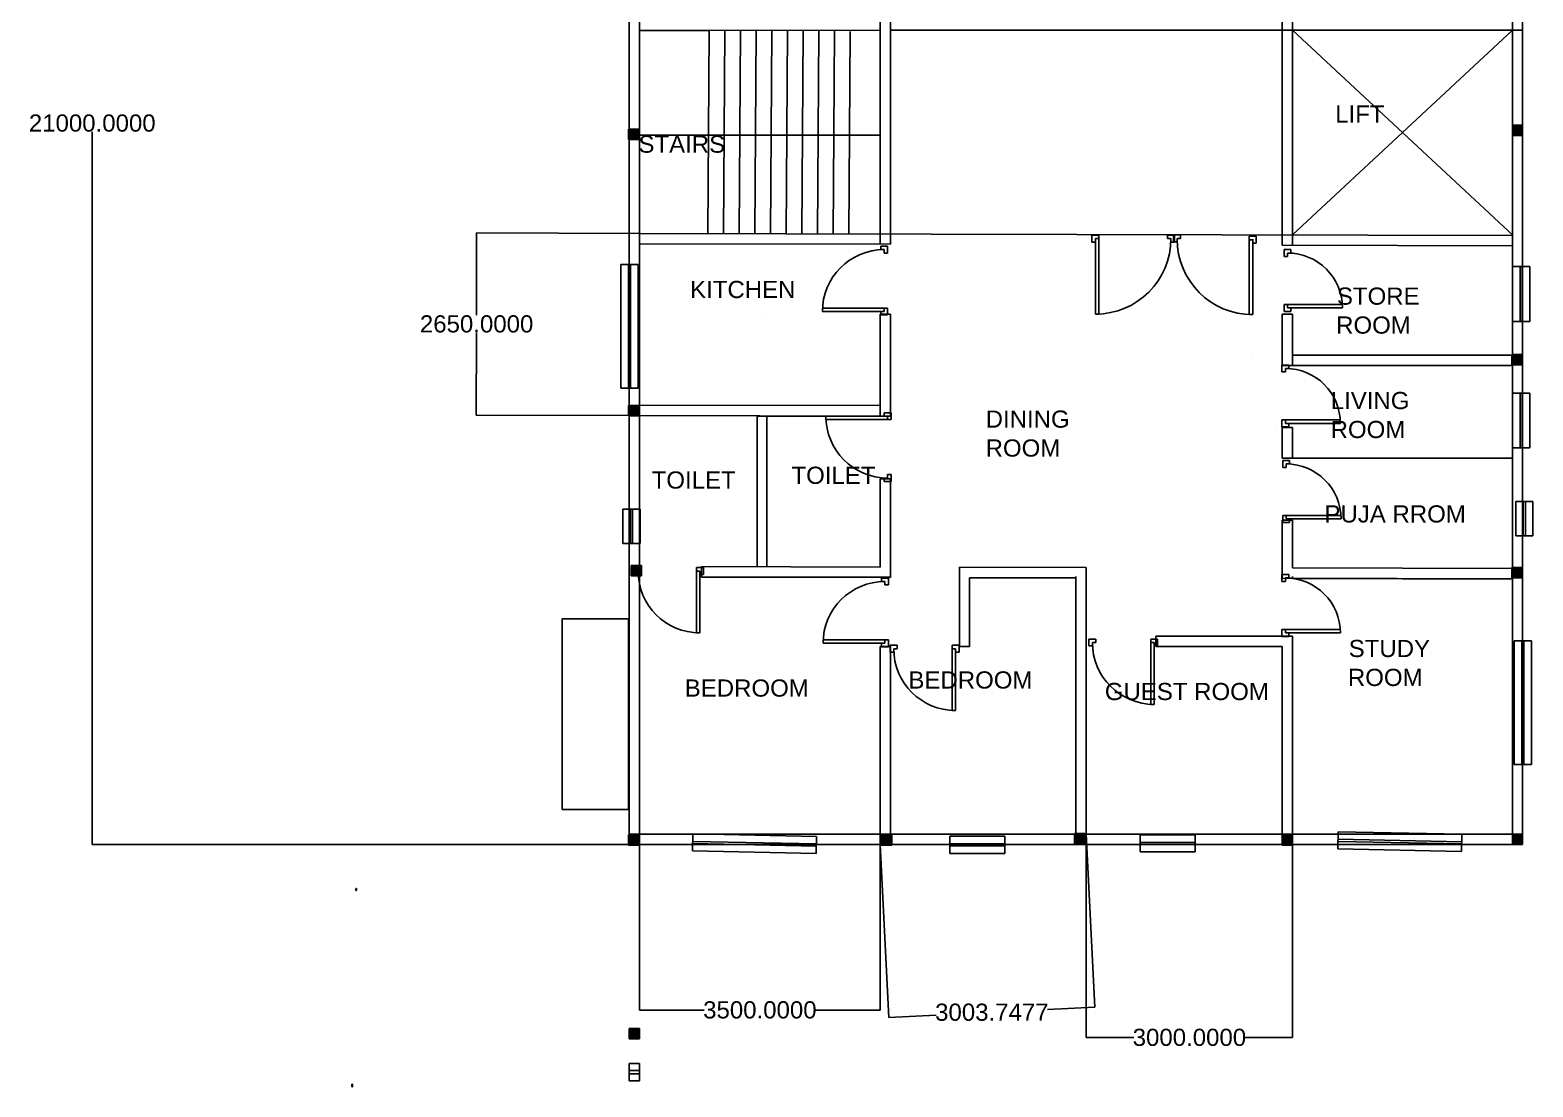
# Model space of a CAD drawing. Header units: millimetres. Extents: x 19768 to 100642, y -9270 to 68190.
# Drawn here: x 19768 to 41636, y 25090 to 40473 of the extents above; entities that cross this region are included whole.
import ezdxf

# ---------------------------------------------------------------- set-up
doc = ezdxf.new("R2010")
doc.units = ezdxf.units.MM
for name, color, linetype in [('chajha', 50, 'Continuous'), ('dimension', 80, 'Continuous'), ('doors', 200, 'Continuous'), ('projection', 255, 'Continuous'), ('text', 240, 'Continuous'), ('wall', 30, 'Continuous'), ('windows', 140, 'Continuous')]:
    doc.layers.add(name, color=color, linetype=linetype)
doc.styles.get("Standard").update_dxf_attribs({"font": 'arial.ttf', "height": 500})

msp = doc.modelspace()

# ---------------------------------------------------------------- hatches: boundary and pattern name
at = {"layer": 'projection', "true_color": 0x9898cc}
h = msp.add_hatch(color=253, dxfattribs=at)
h.dxf.hatch_style = 1
h.paths.add_polyline_path([(28476.76462085627, 38880), (28626.76462085627, 38880), (28626.76462085627, 39030), (28476.76462085627, 39030)])
at = {"layer": 'projection', "true_color": 0xf26722}
h = msp.add_hatch(color=30, dxfattribs=at)
h.dxf.hatch_style = 1
h.paths.add_polyline_path([(28476.76462085627, 38880), (28626.76462085627, 38880), (28626.76462085627, 39030), (28476.76462085627, 39030)])
at = {"layer": 'projection', "true_color": 0x9898cc}
h = msp.add_hatch(color=253, dxfattribs=at)
h.dxf.hatch_style = 1
h.paths.add_polyline_path([(41336.76462085627, 38940), (41486.76462085627, 38940), (41486.76462085627, 39090), (41336.76462085627, 39090)])
at = {"layer": 'projection', "true_color": 0xf26722}
h = msp.add_hatch(color=30, dxfattribs=at)
h.dxf.hatch_style = 1
h.paths.add_polyline_path([(41336.76462085627, 38940), (41486.76462085627, 38940), (41486.76462085627, 39090), (41336.76462085627, 39090)])
at = {"layer": 'projection', "true_color": 0x9898cc}
h = msp.add_hatch(color=253, dxfattribs=at)
h.dxf.hatch_style = 1
h.paths.add_polyline_path([(41326.76462085627, 35600), (41476.76462085627, 35600), (41476.76462085627, 35750), (41326.76462085627, 35750)])
at = {"layer": 'projection', "true_color": 0xf26722}
h = msp.add_hatch(color=30, dxfattribs=at)
h.dxf.hatch_style = 1
h.paths.add_polyline_path([(41326.76462085627, 35600), (41476.76462085627, 35600), (41476.76462085627, 35750), (41326.76462085627, 35750)])
at = {"layer": 'projection', "true_color": 0x9898cc}
h = msp.add_hatch(color=253, dxfattribs=at)
h.dxf.hatch_style = 1
h.paths.add_polyline_path([(28476.76462085627, 34860), (28626.76462085627, 34860), (28626.76462085627, 35010), (28476.76462085627, 35010)])
at = {"layer": 'projection', "true_color": 0xf26722}
h = msp.add_hatch(color=30, dxfattribs=at)
h.dxf.hatch_style = 1
h.paths.add_polyline_path([(28476.76462085627, 34860), (28626.76462085627, 34860), (28626.76462085627, 35010), (28476.76462085627, 35010)])
at = {"layer": 'projection', "true_color": 0x9898cc}
h = msp.add_hatch(color=253, dxfattribs=at)
h.dxf.hatch_style = 1
h.paths.add_polyline_path([(28516.76462085627, 32530), (28666.76462085627, 32530), (28666.76462085627, 32680), (28516.76462085627, 32680)])
at = {"layer": 'projection', "true_color": 0xf26722}
h = msp.add_hatch(color=30, dxfattribs=at)
h.dxf.hatch_style = 1
h.paths.add_polyline_path([(28516.76462085627, 32530), (28666.76462085627, 32530), (28666.76462085627, 32680), (28516.76462085627, 32680)])
at = {"layer": 'projection', "true_color": 0x9898cc}
h = msp.add_hatch(color=253, dxfattribs=at)
h.dxf.hatch_style = 1
h.paths.add_polyline_path([(41326.76462085627, 32500), (41476.76462085627, 32500), (41476.76462085627, 32650), (41326.76462085627, 32650)])
at = {"layer": 'projection', "true_color": 0xf26722}
h = msp.add_hatch(color=30, dxfattribs=at)
h.dxf.hatch_style = 1
h.paths.add_polyline_path([(41326.76462085627, 32500), (41476.76462085627, 32500), (41476.76462085627, 32650), (41326.76462085627, 32650)])
at = {"layer": 'projection', "true_color": 0x9898cc}
h = msp.add_hatch(color=253, dxfattribs=at)
h.dxf.hatch_style = 1
h.paths.add_polyline_path([(28476.76462085627, 28610), (28626.76462085627, 28610), (28626.76462085627, 28760), (28476.76462085627, 28760)])
at = {"layer": 'projection', "true_color": 0xf26722}
h = msp.add_hatch(color=30, dxfattribs=at)
h.dxf.hatch_style = 1
h.paths.add_polyline_path([(28476.76462085627, 28610), (28626.76462085627, 28610), (28626.76462085627, 28760), (28476.76462085627, 28760)])
at = {"layer": 'projection', "true_color": 0x9898cc}
h = msp.add_hatch(color=253, dxfattribs=at)
h.dxf.hatch_style = 1
h.paths.add_polyline_path([(32146.76462085627, 28610), (32296.76462085627, 28610), (32296.76462085627, 28760), (32146.76462085627, 28760)])
at = {"layer": 'projection', "true_color": 0xf26722}
h = msp.add_hatch(color=30, dxfattribs=at)
h.dxf.hatch_style = 1
h.paths.add_polyline_path([(32146.76462085627, 28610), (32296.76462085627, 28610), (32296.76462085627, 28760), (32146.76462085627, 28760)])
at = {"layer": 'projection', "true_color": 0x9898cc}
h = msp.add_hatch(color=253, dxfattribs=at)
h.dxf.hatch_style = 1
h.paths.add_polyline_path([(32156.76462085627, 28610), (32306.76462085627, 28610), (32306.76462085627, 28760), (32156.76462085627, 28760)])
at = {"layer": 'projection', "true_color": 0xf26722}
h = msp.add_hatch(color=30, dxfattribs=at)
h.dxf.hatch_style = 1
h.paths.add_polyline_path([(32156.76462085627, 28610), (32306.76462085627, 28610), (32306.76462085627, 28760), (32156.76462085627, 28760)])
at = {"layer": 'projection', "true_color": 0x9898cc}
h = msp.add_hatch(color=253, dxfattribs=at)
h.dxf.hatch_style = 1
h.paths.add_polyline_path([(34966.76462085627, 28630), (35116.76462085627, 28630), (35116.76462085627, 28780), (34966.76462085627, 28780)])
at = {"layer": 'projection', "true_color": 0xf26722}
h = msp.add_hatch(color=30, dxfattribs=at)
h.dxf.hatch_style = 1
h.paths.add_polyline_path([(34966.76462085627, 28630), (35116.76462085627, 28630), (35116.76462085627, 28780), (34966.76462085627, 28780)])
at = {"layer": 'projection', "true_color": 0x9898cc}
h = msp.add_hatch(color=253, dxfattribs=at)
h.dxf.hatch_style = 1
h.paths.add_polyline_path([(34986.76462085627, 28620), (35136.76462085627, 28620), (35136.76462085627, 28770), (34986.76462085627, 28770)])
at = {"layer": 'projection', "true_color": 0xf26722}
h = msp.add_hatch(color=30, dxfattribs=at)
h.dxf.hatch_style = 1
h.paths.add_polyline_path([(34986.76462085627, 28620), (35136.76462085627, 28620), (35136.76462085627, 28770), (34986.76462085627, 28770)])
at = {"layer": 'projection', "true_color": 0x9898cc}
h = msp.add_hatch(color=253, dxfattribs=at)
h.dxf.hatch_style = 1
h.paths.add_polyline_path([(37986.76462085627, 28610), (38136.76462085627, 28610), (38136.76462085627, 28760), (37986.76462085627, 28760)])
at = {"layer": 'projection', "true_color": 0xf26722}
h = msp.add_hatch(color=30, dxfattribs=at)
h.dxf.hatch_style = 1
h.paths.add_polyline_path([(37986.76462085627, 28610), (38136.76462085627, 28610), (38136.76462085627, 28760), (37986.76462085627, 28760)])
at = {"layer": 'projection', "true_color": 0x9898cc}
h = msp.add_hatch(color=253, dxfattribs=at)
h.dxf.hatch_style = 1
h.paths.add_polyline_path([(41336.76462085627, 28620), (41486.76462085627, 28620), (41486.76462085627, 28770), (41336.76462085627, 28770)])
at = {"layer": 'projection', "true_color": 0xf26722}
h = msp.add_hatch(color=30, dxfattribs=at)
h.dxf.hatch_style = 1
h.paths.add_polyline_path([(41336.76462085627, 28620), (41486.76462085627, 28620), (41486.76462085627, 28770), (41336.76462085627, 28770)])
at = {"layer": 'projection', "true_color": 0x9898cc}
h = msp.add_hatch(color=253, dxfattribs=at)
h.dxf.hatch_style = 1
h.paths.add_polyline_path([(28486.76462085627, 25790), (28636.76462085627, 25790), (28636.76462085627, 25940), (28486.76462085627, 25940)])
at = {"layer": 'projection', "true_color": 0xf26722}
h = msp.add_hatch(color=30, dxfattribs=at)
h.dxf.hatch_style = 1
h.paths.add_polyline_path([(28486.76462085627, 25790), (28636.76462085627, 25790), (28636.76462085627, 25940), (28486.76462085627, 25940)])

# ---------------------------------------------------------------- linework, layer by layer
at = {"layer": 'chajha'}
msp.add_lwpolyline([(27510.889888081, 29128.36768610578), (28476.73035414389, 29128.36768610578), (28476.73035414389, 31904.92349408858), (27510.889888081, 31904.92349408858)], close=True, dxfattribs=at)
at = {"layer": 'dimension'}
for p, q in [((28486.76462085627, 28617.71311996401), (28486.76462085627, 49617.71311996401)), ((41486.76462085627, 49617.71311996401), (41486.76462085627, 28617.71311996401)), ((20670.00000000001, 28617.89311996402), (20670.00000000001, 38989.9798730336)), ((26265.99013216521, 37519.32229974116), (26263.10955503425, 36322.23938229131)), ((28648.72772287629, 37513.76864613288), (26265.81056582459, 37519.50273235826)), ((26259.6142410883, 34869.68997098062), (26262.49481821927, 36066.77288843047)), ((28642.35096552291, 34863.77631841462), (26259.4338084712, 34869.51040464)), ((28636.76462085627, 28767.65061996401), (28636.76462085627, 26209.82)), ((32136.76462085627, 28767.65061996401), (32136.76462085627, 26209.82)), ((35136.76462085627, 28767.65061996401), (35136.76462085627, 25809.82)), ((35136.76774195732, 28767.65069794283), (35262.60278114458, 26250.94991419768)), ((38136.76462085627, 28767.65061996401), (38136.76462085627, 25809.82)), ((28486.70212085628, 28617.71311996403), (20669.82000000001, 28617.71311996402)), ((41486.76462085627, 28617.71311996401), (28486.76462085627, 28617.71311996401)), ((32136.76774195732, 28617.65069794283), (32262.60278114458, 26100.94991419768)), ((35262.41401695253, 26251.12070084763), (34572.88160956317, 26216.64408047816)), ((28636.94462085627, 26210), (29576.9031338167, 26210)), ((32136.58462085627, 26210), (31196.62610789583, 26210)), ((32262.77356779453, 26101.13867838973), (32952.3059751839, 26135.6152987592)), ((35136.94462085627, 25810), (35826.9031338167, 25810)), ((38136.58462085627, 25810), (37446.62610789583, 25810))]:
    msp.add_line(p, q, dxfattribs=at)
for points in [[(26265.96013225207, 37519.32237193087), (26266.02013207836, 37519.32222755146), (26265.99056530345, 37519.50229922002)], [(26259.58424117516, 34869.69004317033), (26259.64424100145, 34869.68989879092), (26259.61380795007, 34869.50997150176)], [(20669.97000000002, 28617.89311996402), (20670.03000000001, 28617.89311996402), (20670.00000000001, 28617.71311996402)], [(35262.41251882402, 26251.15066341779), (35262.41551508104, 26251.09073827746), (35262.59379237353, 26251.12968961868)], [(28636.94462085627, 26210.03), (28636.94462085627, 26209.97), (28636.76462085627, 26210)], [(32136.58462085627, 26210.03), (32136.58462085627, 26209.97), (32136.76462085627, 26210)], [(32262.77206966602, 26101.16864095989), (32262.77506592304, 26101.10871581956), (32262.59379237353, 26101.12968961868)], [(35136.94462085627, 25810.03), (35136.94462085627, 25809.97), (35136.76462085627, 25810)], [(38136.58462085627, 25810.03), (38136.58462085627, 25809.97), (38136.76462085627, 25810)]]:
    msp.add_solid(points, dxfattribs=at)
at = {"layer": 'doors'}
for p, q in [((36508.44952370472, 40470.87251819132), (36408.44952370472, 40470.87251819132)), ((37608.44952370471, 40470.87251819132), (37508.44952370472, 40470.87251819132)), ((35219.12748180868, 37488.00433684292), (35319.12748180867, 37488.00433684292)), ((35219.12748180868, 37388.00433684292), (35219.12748180868, 37488.00433684292)), ((35219.12748180868, 37488.00433684292), (35319.12748180867, 37488.00433684292)), ((35319.12748180867, 37438.00433684292), (35269.12748180868, 37438.00433684292)), ((35269.12748180868, 37438.00433684292), (35269.12748180868, 37388.00433684292)), ((35269.12748180868, 37438.00433684292), (35269.12748180868, 36338.00433684292)), ((35319.12748180867, 37488.00433684292), (35319.12748180867, 37438.00433684292)), ((35319.12748180868, 36338.00433684292), (35319.12748180867, 37438.00433684292)), ((36319.12748180867, 37488.00433684292), (36419.12748180867, 37488.00433684292)), ((36319.12748180867, 37488.00433684292), (36319.12748180867, 37438.00433684292)), ((36419.12748180867, 37488.00433684292), (36319.12748180867, 37488.00433684292)), ((36319.12748180867, 37438.00433684292), (36369.12748180867, 37438.00433684292)), ((36369.12748180867, 37438.00433684292), (36369.12748180867, 37388.00433684292)), ((36408.44952370472, 37390.87251819132), (36408.44952370472, 37490.87251819132)), ((36408.44952370472, 37490.87251819132), (36508.44952370472, 37490.87251819132)), ((36419.12748180867, 37388.00433684292), (36419.12748180867, 37488.00433684292)), ((36508.44952370472, 37440.87251819132), (36458.44952370472, 37440.87251819132)), ((36458.44952370472, 37440.87251819132), (36458.44952370472, 37390.87251819132)), ((36508.44952370472, 37490.87251819132), (36508.44952370472, 37440.87251819132)), ((37508.44952370472, 37470.87251819132), (37508.44952370472, 37420.87251819132)), ((37608.44952370471, 37470.87251819132), (37508.44952370472, 37470.87251819132)), ((37508.44952370471, 36330.87251819132), (37508.44952370472, 37430.87251819132)), ((37508.44952370472, 37420.87251819132), (37558.44952370471, 37420.87251819132)), ((37558.44952370471, 37430.87251819132), (37558.44952370471, 36330.87251819132)), ((37558.44952370471, 37420.87251819132), (37558.44952370471, 37370.87251819132)), ((37608.44952370471, 37370.87251819132), (37608.44952370471, 37470.87251819132)), ((32147.06160055875, 37276.94196048101), (32147.06160055875, 37326.94196048101)), ((32147.06160055875, 37326.94196048101), (32247.06160055875, 37326.94196048101)), ((32197.06160055875, 37276.94196048101), (32147.06160055875, 37276.94196048101)), ((32197.06160055875, 37226.94196048101), (32197.06160055875, 37276.94196048101)), ((32247.06160055875, 37226.94196048101), (32197.06160055875, 37226.94196048101)), ((32247.06160055875, 37326.94196048101), (32247.06160055875, 37226.94196048101)), ((35269.12748180868, 37388.00433684292), (35219.12748180868, 37388.00433684292)), ((36369.12748180867, 37388.00433684292), (36419.12748180867, 37388.00433684292)), ((36458.44952370472, 37390.87251819132), (36408.44952370472, 37390.87251819132)), ((37558.44952370471, 37370.87251819132), (37608.44952370471, 37370.87251819132)), ((38014.74062888006, 37177.82015726891), (38014.74062888006, 37277.82015726891)), ((38014.74062888006, 37277.82015726891), (38114.74062888006, 37277.82015726891)), ((38064.74062888006, 37177.82015726891), (38014.74062888006, 37177.82015726891)), ((38114.74062888006, 37227.82015726891), (38064.74062888006, 37227.82015726891)), ((38064.74062888006, 37227.82015726891), (38064.74062888006, 37177.82015726891)), ((38114.74062888006, 37277.82015726891), (38114.74062888006, 37227.82015726891)), ((31297.06160055875, 36376.94196048101), (31297.06160055875, 36426.94196048101)), ((31297.06160055875, 36426.94196048101), (32197.06160055875, 36426.94196048101)), ((32197.06160055875, 36376.94196048101), (31297.06160055875, 36376.94196048101)), ((32197.06160055875, 36376.94196048101), (32147.06160055875, 36376.94196048101)), ((32147.06160055875, 36376.94196048101), (32147.06160055875, 36326.94196048101)), ((32147.06160055875, 36326.94196048101), (32247.06160055875, 36326.94196048101)), ((32197.06160055875, 36426.94196048101), (32197.06160055875, 36376.94196048101)), ((32247.06160055875, 36426.94196048101), (32197.06160055875, 36426.94196048101)), ((32247.06160055875, 36326.94196048101), (32247.06160055875, 36426.94196048101)), ((35269.12748180868, 36338.00433684292), (35319.12748180868, 36338.00433684292)), ((37558.44952370471, 36330.87251819132), (37508.44952370471, 36330.87251819132)), ((38064.74062888006, 36477.82015726891), (38014.74062888006, 36477.82015726891)), ((38014.74062888006, 36477.82015726891), (38014.74062888006, 36377.82015726891)), ((38014.74062888006, 36377.82015726891), (38114.74062888006, 36377.82015726891)), ((38864.74062888006, 36477.82015726891), (38064.74062888006, 36477.82015726891)), ((38064.74062888006, 36427.82015726891), (38064.74062888006, 36477.82015726891)), ((38064.74062888006, 36427.82015726891), (38864.74062888006, 36427.82015726891)), ((38114.74062888006, 36427.82015726891), (38064.74062888006, 36427.82015726891)), ((38114.74062888006, 36377.82015726891), (38114.74062888006, 36427.82015726891)), ((37984.74062888006, 35497.82015726891), (37984.74062888006, 35597.82015726891)), ((37984.74062888006, 35597.82015726891), (38084.74062888006, 35597.82015726891)), ((38034.74062888006, 35497.82015726891), (37984.74062888006, 35497.82015726891)), ((38084.74062888006, 35547.82015726891), (38034.74062888006, 35547.82015726891)), ((38034.74062888006, 35547.82015726891), (38034.74062888006, 35497.82015726891)), ((38084.74062888006, 35597.82015726891), (38084.74062888006, 35547.82015726891)), ((31347.06160055875, 34853.05803951899), (31347.06160055875, 34803.05803951899)), ((32247.06160055875, 34853.05803951899), (31347.06160055875, 34853.05803951899)), ((31347.06160055875, 34803.05803951899), (32247.06160055875, 34803.05803951899)), ((32197.06160055875, 34853.05803951899), (32197.06160055875, 34903.05803951899)), ((32197.06160055875, 34903.05803951899), (32297.06160055875, 34903.05803951899)), ((32247.06160055875, 34853.05803951899), (32197.06160055875, 34853.05803951899)), ((32247.06160055875, 34803.05803951899), (32247.06160055875, 34853.05803951899)), ((32297.06160055875, 34803.05803951899), (32247.06160055875, 34803.05803951899)), ((32297.06160055875, 34903.05803951899), (32297.06160055875, 34803.05803951899)), ((38034.74062888006, 34797.82015726891), (37984.74062888006, 34797.82015726891)), ((37984.74062888006, 34797.82015726891), (37984.74062888006, 34697.82015726891)), ((38834.74062888006, 34797.82015726891), (38034.74062888006, 34797.82015726891)), ((38034.74062888006, 34747.82015726891), (38034.74062888006, 34797.82015726891)), ((37984.74062888006, 34697.82015726891), (38084.74062888006, 34697.82015726891)), ((38034.74062888006, 34747.82015726891), (38834.74062888006, 34747.82015726891)), ((38084.74062888006, 34747.82015726891), (38034.74062888006, 34747.82015726891)), ((38084.74062888006, 34697.82015726891), (38084.74062888006, 34747.82015726891)), ((37994.74062888006, 34107.82015726891), (37994.74062888006, 34207.82015726891)), ((37994.74062888006, 34207.82015726891), (38094.74062888006, 34207.82015726891)), ((38094.74062888006, 34157.82015726891), (38044.74062888006, 34157.82015726891)), ((38044.74062888006, 34157.82015726891), (38044.74062888006, 34107.82015726891)), ((38094.74062888006, 34207.82015726891), (38094.74062888006, 34157.82015726891)), ((32247.06160055875, 33953.05803951899), (32197.06160055875, 33953.05803951899)), ((32197.06160055875, 33953.05803951899), (32197.06160055875, 33903.05803951899)), ((32197.06160055875, 33903.05803951899), (32297.06160055875, 33903.05803951899)), ((32247.06160055875, 34003.05803951899), (32247.06160055875, 33953.05803951899)), ((32297.06160055875, 34003.05803951899), (32247.06160055875, 34003.05803951899)), ((32297.06160055875, 33903.05803951899), (32297.06160055875, 34003.05803951899)), ((38044.74062888006, 34107.82015726891), (37994.74062888006, 34107.82015726891)), ((38044.74062888006, 33407.82015726891), (37994.74062888006, 33407.82015726891)), ((37994.74062888006, 33407.82015726891), (37994.74062888006, 33307.82015726891)), ((37994.74062888006, 33307.82015726891), (38094.74062888006, 33307.82015726891)), ((38844.74062888006, 33407.82015726891), (38044.74062888006, 33407.82015726891)), ((38044.74062888006, 33357.82015726891), (38044.74062888006, 33407.82015726891)), ((38044.74062888006, 33357.82015726891), (38844.74062888006, 33357.82015726891)), ((38094.74062888006, 33357.82015726891), (38044.74062888006, 33357.82015726891)), ((38094.74062888006, 33307.82015726891), (38094.74062888006, 33357.82015726891)), ((28565.39156547531, 32548.59405505694), (28565.39156547531, 32648.59405505694)), ((28565.39156547531, 32648.59405505694), (28665.39156547531, 32648.59405505694)), ((28665.39156547531, 32598.59405505694), (28615.39156547531, 32598.59405505694)), ((28615.39156547531, 32598.59405505694), (28615.39156547531, 32548.59405505694)), ((28665.39156547531, 32648.59405505694), (28665.39156547531, 32598.59405505694)), ((29565.39156547531, 32648.59405505694), (29465.39156547531, 32648.59405505694)), ((29465.39156547531, 32648.59405505694), (29465.39156547531, 32598.59405505694)), ((29465.39156547531, 31698.59405505694), (29465.39156547531, 32598.59405505694)), ((29465.39156547531, 32598.59405505694), (29515.39156547531, 32598.59405505694)), ((29515.39156547531, 32598.59405505694), (29515.39156547531, 32548.59405505694)), ((29515.39156547531, 32598.59405505694), (29515.39156547531, 31698.59405505694)), ((29565.39156547531, 32548.59405505694), (29565.39156547531, 32648.59405505694)), ((28615.39156547531, 32548.59405505694), (28565.39156547531, 32548.59405505694)), ((29515.39156547531, 32548.59405505694), (29565.39156547531, 32548.59405505694)), ((32157.06160055875, 32446.94196048101), (32157.06160055875, 32496.94196048101)), ((32157.06160055875, 32496.94196048101), (32257.06160055875, 32496.94196048101)), ((32207.06160055875, 32446.94196048101), (32157.06160055875, 32446.94196048101)), ((32207.06160055875, 32396.94196048101), (32207.06160055875, 32446.94196048101)), ((32257.06160055875, 32396.94196048101), (32207.06160055875, 32396.94196048101)), ((32257.06160055875, 32496.94196048101), (32257.06160055875, 32396.94196048101)), ((37984.74062888006, 32447.82015726891), (37984.74062888006, 32547.82015726891)), ((37984.74062888006, 32547.82015726891), (38084.74062888006, 32547.82015726891)), ((38034.74062888006, 32447.82015726891), (37984.74062888006, 32447.82015726891)), ((38084.74062888006, 32497.82015726891), (38034.74062888006, 32497.82015726891)), ((38034.74062888006, 32497.82015726891), (38034.74062888006, 32447.82015726891)), ((38084.74062888006, 32547.82015726891), (38084.74062888006, 32497.82015726891)), ((38034.74062888006, 31747.82015726891), (37984.74062888006, 31747.82015726891)), ((37984.74062888006, 31747.82015726891), (37984.74062888006, 31647.82015726891)), ((38834.74062888006, 31747.82015726891), (38034.74062888006, 31747.82015726891)), ((38034.74062888006, 31697.82015726891), (38034.74062888006, 31747.82015726891)), ((29515.39156547531, 31698.59405505694), (29465.39156547531, 31698.59405505694)), ((31307.06160055875, 31546.94196048101), (31307.06160055875, 31596.94196048101)), ((31307.06160055875, 31596.94196048101), (32207.06160055875, 31596.94196048101)), ((32207.06160055875, 31546.94196048101), (31307.06160055875, 31546.94196048101)), ((32207.06160055875, 31546.94196048101), (32157.06160055875, 31546.94196048101)), ((32157.06160055875, 31546.94196048101), (32157.06160055875, 31496.94196048101)), ((32157.06160055875, 31496.94196048101), (32257.06160055875, 31496.94196048101)), ((32207.06160055875, 31596.94196048101), (32207.06160055875, 31546.94196048101)), ((32257.06160055875, 31596.94196048101), (32207.06160055875, 31596.94196048101)), ((32257.06160055875, 31496.94196048101), (32257.06160055875, 31596.94196048101)), ((32285.39156547531, 31418.59405505694), (32285.39156547531, 31518.59405505694)), ((32285.39156547531, 31518.59405505694), (32385.39156547531, 31518.59405505694)), ((32385.39156547531, 31518.59405505694), (32385.39156547531, 31468.59405505694)), ((33285.39156547531, 31518.59405505694), (33185.39156547531, 31518.59405505694)), ((33185.39156547531, 31518.59405505694), (33185.39156547531, 31468.59405505694)), ((33285.39156547531, 31418.59405505694), (33285.39156547531, 31518.59405505694)), ((35175.39156547531, 31508.59405505694), (35175.39156547531, 31608.59405505694)), ((35175.39156547531, 31608.59405505694), (35275.39156547531, 31608.59405505694)), ((35225.39156547531, 31508.59405505694), (35175.39156547531, 31508.59405505694)), ((35275.39156547531, 31558.59405505694), (35225.39156547531, 31558.59405505694)), ((35225.39156547531, 31558.59405505694), (35225.39156547531, 31508.59405505694)), ((35275.39156547531, 31608.59405505694), (35275.39156547531, 31558.59405505694)), ((36175.39156547531, 31608.59405505694), (36075.39156547531, 31608.59405505694)), ((36075.39156547531, 31608.59405505694), (36075.39156547531, 31558.59405505694)), ((36075.39156547531, 30658.59405505694), (36075.39156547531, 31558.59405505694)), ((36075.39156547531, 31558.59405505694), (36125.39156547531, 31558.59405505694)), ((36125.39156547531, 31558.59405505694), (36125.39156547531, 31508.59405505694)), ((36125.39156547531, 31558.59405505694), (36125.39156547531, 30658.59405505694)), ((36125.39156547531, 31508.59405505694), (36175.39156547531, 31508.59405505694)), ((36175.39156547531, 31508.59405505694), (36175.39156547531, 31608.59405505694)), ((37984.74062888006, 31647.82015726891), (38084.74062888006, 31647.82015726891)), ((38034.74062888006, 31697.82015726891), (38834.74062888006, 31697.82015726891)), ((38084.74062888006, 31697.82015726891), (38034.74062888006, 31697.82015726891)), ((38084.74062888006, 31647.82015726891), (38084.74062888006, 31697.82015726891)), ((32335.39156547531, 31418.59405505694), (32285.39156547531, 31418.59405505694)), ((32385.39156547531, 31468.59405505694), (32335.39156547531, 31468.59405505694)), ((32335.39156547531, 31468.59405505694), (32335.39156547531, 31418.59405505694)), ((33185.39156547531, 30568.59405505694), (33185.39156547531, 31468.59405505694)), ((33185.39156547531, 31468.59405505694), (33235.39156547531, 31468.59405505694)), ((33235.39156547531, 31468.59405505694), (33235.39156547531, 31418.59405505694)), ((33235.39156547531, 31468.59405505694), (33235.39156547531, 30568.59405505694)), ((33235.39156547531, 31418.59405505694), (33285.39156547531, 31418.59405505694)), ((36125.39156547531, 30658.59405505694), (36075.39156547531, 30658.59405505694)), ((33235.39156547531, 30568.59405505694), (33185.39156547531, 30568.59405505694))]:
    msp.add_line(p, q, dxfattribs=at)
for centre, radius, start, end in [((35269.12748180868, 37438.00433684292), 1100, 270, 0), ((37558.44952370471, 37430.87251819132), 1100, 180, 270), ((32197.06160055875, 36376.94196048101), 900, 90, 180), ((38064.74062888006, 36427.82015726891), 800, 0, 90), ((38034.74062888006, 34747.82015726891), 800, 0, 90), ((32247.06160055875, 34853.05803951899), 900, 180, 270), ((38044.74062888006, 33357.82015726891), 800, 0, 90), ((29515.39156547531, 32598.59405505694), 900, 180, 270), ((32207.06160055875, 31546.94196048101), 900.0000000000036, 90, 180), ((38034.74062888006, 31697.82015726891), 800, 0, 90), ((36125.39156547531, 31558.59405505694), 900, 180, 270), ((33235.39156547531, 31468.59405505694), 900, 180, 270)]:
    msp.add_arc(centre, radius, start, end, dxfattribs=at)
at = {"layer": 'projection'}
for p, q in [((41486.76462085627, 38940), (41486.76462085627, 38940)), ((41486.76462085627, 38940), (41486.76462085627, 38940)), ((41486.76462085627, 38940), (41486.76462085627, 38940)), ((41486.76462085627, 38940), (41486.76462085627, 38940)), ((28626.76462085627, 38880), (28626.76462085627, 38880)), ((28626.76462085627, 38880), (28626.76462085627, 38880)), ((28626.76462085627, 38880), (28626.76462085627, 38880)), ((28626.76462085627, 38880), (28626.76462085627, 38880)), ((41476.76462085627, 35600), (41476.76462085627, 35600)), ((41476.76462085627, 35600), (41476.76462085627, 35600)), ((41476.76462085627, 35600), (41476.76462085627, 35600)), ((41476.76462085627, 35600), (41476.76462085627, 35600)), ((28626.76462085627, 34860), (28626.76462085627, 34860)), ((28626.76462085627, 34860), (28626.76462085627, 34860)), ((28626.76462085627, 34860), (28626.76462085627, 34860)), ((28626.76462085627, 34860), (28626.76462085627, 34860)), ((28666.76462085627, 32530), (28666.76462085627, 32530)), ((28666.76462085627, 32530), (28666.76462085627, 32530)), ((28666.76462085627, 32530), (28666.76462085627, 32530)), ((28666.76462085627, 32530), (28666.76462085627, 32530)), ((41476.76462085627, 32500), (41476.76462085627, 32500)), ((41476.76462085627, 32500), (41476.76462085627, 32500)), ((41476.76462085627, 32500), (41476.76462085627, 32500)), ((41476.76462085627, 32500), (41476.76462085627, 32500)), ((28626.76462085627, 28610), (28626.76462085627, 28610)), ((28626.76462085627, 28610), (28626.76462085627, 28610)), ((28626.76462085627, 28610), (28626.76462085627, 28610)), ((28626.76462085627, 28610), (28626.76462085627, 28610)), ((32296.76462085627, 28610), (32296.76462085627, 28610)), ((32296.76462085627, 28610), (32296.76462085627, 28610)), ((32296.76462085627, 28610), (32296.76462085627, 28610)), ((32296.76462085627, 28610), (32296.76462085627, 28610)), ((32306.76462085627, 28610), (32306.76462085627, 28610)), ((32306.76462085627, 28610), (32306.76462085627, 28610)), ((32306.76462085627, 28610), (32306.76462085627, 28610)), ((32306.76462085627, 28610), (32306.76462085627, 28610)), ((35116.76462085627, 28630), (35116.76462085627, 28630)), ((35116.76462085627, 28630), (35116.76462085627, 28630)), ((35116.76462085627, 28630), (35116.76462085627, 28630)), ((35116.76462085627, 28630), (35116.76462085627, 28630)), ((35136.76462085627, 28620), (35136.76462085627, 28620)), ((35136.76462085627, 28620), (35136.76462085627, 28620)), ((35136.76462085627, 28620), (35136.76462085627, 28620)), ((35136.76462085627, 28620), (35136.76462085627, 28620)), ((38136.76462085627, 28610), (38136.76462085627, 28610)), ((38136.76462085627, 28610), (38136.76462085627, 28610)), ((38136.76462085627, 28610), (38136.76462085627, 28610)), ((38136.76462085627, 28610), (38136.76462085627, 28610)), ((41486.76462085627, 28620), (41486.76462085627, 28620)), ((41486.76462085627, 28620), (41486.76462085627, 28620)), ((41486.76462085627, 28620), (41486.76462085627, 28620)), ((41486.76462085627, 28620), (41486.76462085627, 28620)), ((28636.76462085627, 25790), (28636.76462085627, 25790)), ((28636.76462085627, 25790), (28636.76462085627, 25790)), ((28636.76462085627, 25790), (28636.76462085627, 25790)), ((28636.76462085627, 25790), (28636.76462085627, 25790))]:
    msp.add_line(p, q, dxfattribs=at)
at = {"layer": 'wall'}
for p, q in [((28636.76462085627, 28767.71311996401), (28636.76462085627, 49467.71311996401)), ((41336.76462085627, 49467.71311996401), (41336.76462085627, 28767.71311996401)), ((32136.76462085627, 42210), (32136.76462085627, 37355.37484229138)), ((32286.76462085627, 37355.01389271692), (32286.76462085627, 42210)), ((37987.27356897526, 41230), (37987.04640140915, 37341.29713083037)), ((38137.27356923121, 41230), (38137.04638057938, 37340.93618130604)), ((28645.00745853024, 40467.71959086066), (32136.76462085627, 40473.20188094854)), ((28645.00745853024, 40467.71959086066), (28645.00745853024, 40467.71959086066)), ((28645.00745853024, 40467.71959086066), (28645.00745853024, 40467.71959086066)), ((28645.00745853024, 40467.71959086066), (29650, 40467.71959086066)), ((29650, 40467.71959086066), (29630.00338660356, 37511.40737257789)), ((29878.10063081419, 40466.17670912386), (29858.10401741775, 37509.86449084109)), ((30106.20126162838, 40464.63382738706), (30086.20464823194, 37508.32160910429)), ((30334.30189244257, 40463.09094565026), (30314.30527904613, 37506.77872736748)), ((30562.40252325677, 40461.54806391345), (30542.40590986032, 37505.23584563068)), ((30790.50315407096, 40460.00518217665), (30770.50654067451, 37503.69296389388)), ((31018.60378488515, 40458.46230043985), (30998.6071714887, 37502.15008215708)), ((31246.70441569934, 40456.91941870305), (31226.7078023029, 37500.60720042028)), ((32286.76462085627, 40473.20188094854), (38137.22990947686, 40473.20188094853)), ((41336.76462085627, 40473.20188094853), (38137.05514320022, 37490.93659450163)), ((38137.22990947686, 40473.20188094853), (41486.76462085627, 40473.20188094853)), ((38137.22990947686, 40473.20188094853), (41348.79022269534, 37483.20809843352)), ((31474.80504651353, 40455.37653696625), (31454.80843311709, 37499.06431868348)), ((31702.90567732772, 40453.83365522945), (31682.90906393128, 37497.52143694668)), ((28626.76462085627, 39030), (28476.76462085627, 39030)), ((28476.76462085627, 39030), (28476.76462085627, 38880)), ((28626.76462085627, 38880), (28626.76462085627, 39030)), ((28636.76462085621, 38941.89415118878), (32136.76462085627, 38941.89415118878)), ((32136.76462085627, 37355.37484229138), (32136.76462085627, 38941.89415118878)), ((41486.76462085627, 39090), (41336.76462085627, 39090)), ((41336.76462085627, 39090), (41336.76462085627, 38940)), ((41336.76462085627, 38940), (41486.76462085627, 38940)), ((41486.76462085627, 38940), (41486.76462085627, 39090)), ((28476.76462085627, 38880), (28626.76462085627, 38880)), ((28648.79022269534, 37513.76849573766), (41348.79022269534, 37483.20809843352)), ((28648.4292741659, 37363.76893001775), (32286.76462085627, 37355.01389271692)), ((37987.04640140914, 37341.29713083037), (41348.4292741659, 37333.20853271362)), ((41336.76462085627, 37333.2366017246), (41336.76462085627, 35740)), ((30410, 36340), (30410, 36340)), ((32136.76462085627, 36339.99999999999), (32136.76462085627, 34855.36847283025)), ((32286.76462085627, 36339.99999999999), (32136.76462085627, 36339.99999999999)), ((32286.76462085627, 34855.36847283025), (32286.76462085627, 36339.99999999999)), ((37986.98790832293, 36340), (37986.94409533944, 35589.99999999999)), ((38136.98790857886, 36340), (37986.98790832294, 36340.00000000001)), ((38136.98790857886, 36340), (38136.94409559537, 35589.99999999999)), ((37550, 35740), (37550, 35740)), ((41000, 35740), (38136.95285819208, 35740)), ((38136.95285819209, 35740), (41336.76462085627, 35740)), ((38136.95285819209, 35740), (38136.95285819209, 35740)), ((38136.95285819209, 35740), (38136.95285819209, 35740)), ((38136.95285819209, 35740), (38136.95285819209, 35740)), ((38136.95285819207, 35739.99999999999), (38530, 35740)), ((38136.95285819208, 35740), (38136.95285819208, 35740)), ((38136.95285819208, 35740), (38136.95285819209, 35740)), ((41336.76462085627, 35740), (41000, 35740)), ((41476.76462085627, 35750), (41326.76462085627, 35750)), ((41326.76462085627, 35750), (41326.76462085627, 35600)), ((41476.76462085627, 35600), (41476.76462085627, 35750)), ((37986.94409533944, 35590), (41336.76462085627, 35590)), ((41326.76462085627, 35600), (41476.76462085627, 35600)), ((28626.76462085627, 35010), (28476.76462085627, 35010)), ((28476.76462085627, 35010), (28476.76462085627, 34860)), ((28626.76462085627, 34860), (28626.76462085627, 35010)), ((28642.77441387139, 35013.7757337393), (32136.76462085627, 35006.67522542942)), ((28476.76462085627, 34860), (28626.76462085627, 34860)), ((28642.41346534195, 34863.77616801939), (32136.40367232683, 34855.36847283025)), ((32136.40367232683, 34855.36847283025), (28642.41346534195, 34863.77616801939)), ((28642.41346534195, 34863.77616801939), (32136.40367232683, 34855.36847283025)), ((32286.76462085627, 34855.36847283025), (30350, 34855.36847283025)), ((30350, 34855.36847283025), (30350, 32780)), ((30350, 34855.36847283025), (30350, 32780)), ((30490, 34855.36847283025), (30490, 32661.82390197447)), ((41336.76462085627, 34983.22979798337), (41342.77441387139, 34983.21533643516)), ((37890, 34690), (37890, 34690)), ((37986.89151975927, 34689.99999999999), (37986.86523196918, 34240)), ((38136.95285819209, 34690), (37986.89151975927, 34689.99999999999)), ((38136.89152001519, 34689.99999999999), (38136.8652322251, 34240.00000000001)), ((41060, 34240), (37986.86523196918, 34240)), ((41336.76462085627, 34240), (41060, 34240)), ((41336.76462085627, 32635.72300148016), (41336.76462085627, 34240)), ((32136.76462085626, 32657.86124204693), (32136.76462085627, 33940.00000000001)), ((32136.76462085627, 33940.00000000001), (32286.76462085627, 33940)), ((32136.76462085627, 33940.00000000001), (32136.76462085627, 32657.86124204693)), ((32286.76462085627, 32504.9998509531), (32286.76462085626, 33939.99999999999)), ((37986.81265638899, 33340), (37986.76462111221, 32517.72188256069)), ((38136.86523222511, 33340), (37986.81265638899, 33340)), ((38136.81265664491, 33339.99999999999), (38136.77196450356, 32643.42324139736)), ((28666.76462085627, 32680), (28516.76462085627, 32680)), ((28516.76462085627, 32680), (28516.76462085627, 32530)), ((28666.76462085627, 32530), (28666.76462085627, 32680)), ((29540, 32666.28253022284), (29540, 32511.60947442666)), ((29540, 32664.10991594604), (32136.76462085627, 32657.86124204693)), ((29540, 32511.60947442667), (29540, 32664.10991594605)), ((30350, 32780), (30350, 32662.16078824396)), ((33290, 32655.08617658459), (33290.00000000001, 31500)), ((33290, 32655.08617658458), (35136.76462085627, 32650.64225055776)), ((35136.76462085627, 28767.71311996401), (35136.76462085627, 32650.64225055776)), ((38136.77196450356, 32643.42324139736), (41337.1255693857, 32635.7221329187)), ((41476.76462085627, 32650), (41326.76462085627, 32650)), ((41326.76462085627, 32650), (41326.76462085627, 32500)), ((41476.76462085627, 32500), (41476.76462085627, 32650)), ((28516.76462085627, 32530), (28666.76462085627, 32530)), ((29540, 32514.10948166469), (32286.76462085627, 32507.49985819112)), ((29540, 32511.60947442666), (32286.76462085627, 32504.9998509531)), ((30350, 32512.16035396262), (30350, 32509.66034672459)), ((30490, 32511.82346769312), (30490, 32509.3234604551)), ((32136.76462085627, 32505.36080052756), (32136.76462085626, 32507.86080776558)), ((33290, 32502.58573506521), (33290, 31500)), ((33440, 32502.58573506521), (33440, 31500)), ((33440, 32502.22478549075), (34986.76462085627, 32498.50275861285)), ((34986.76462085627, 28767.71311996401), (34986.76462085627, 32517.71311996401)), ((37986.76462085627, 32493.7837743617), (37986.76462085627, 32517.71311996401)), ((37986.76462085627, 32493.7837743617), (41336.76462085627, 32485.7225671988)), ((38136.76462085627, 32490.92281754922), (38136.76462085627, 32517.71311996401)), ((38136.76462085627, 32490.92281754922), (41336.75860504744, 32483.2225744368)), ((41326.76462085627, 32500), (41476.76462085627, 32500)), ((32136.76462085627, 28767.71311996401), (32136.76462085627, 31500)), ((32136.76462085626, 31500), (32286.76462085628, 31500)), ((32286.76462085627, 28767.71311996401), (32286.76462085627, 31500)), ((33290.00000000001, 31500), (33440, 31500)), ((36150.00000000001, 31650.00000000001), (38136.76462085627, 31650)), ((36150, 31650.00000000001), (36150.00000000001, 31500.00000000001)), ((36150, 31500.00000000001), (37986.76462085627, 31500.00000000001)), ((37986.76462085627, 28767.71311996401), (37986.76462085627, 31500)), ((38136.76462085627, 28767.71311996401), (38136.76462085627, 31650)), ((28626.76462085627, 28760), (28476.76462085627, 28760)), ((28476.76462085627, 28760), (28476.76462085627, 28610)), ((28636.76462085627, 28767.71311996401), (28486.76462085627, 28767.71311996401)), ((28486.76462085627, 28767.71311996401), (28486.76462085627, 28617.71311996401)), ((28626.76462085627, 28610), (28626.76462085627, 28760)), ((28636.76462085627, 28767.71311996401), (32136.76462085627, 28767.71311996401)), ((41336.76462085627, 28767.71311996401), (28636.76462085627, 28767.71311996401)), ((28636.76462085627, 28617.71311996401), (28636.76462085627, 28767.71311996401)), ((32296.76462085627, 28760), (32146.76462085627, 28760)), ((32146.76462085627, 28760), (32146.76462085627, 28610)), ((32306.76462085627, 28760), (32156.76462085627, 28760)), ((32156.76462085627, 28760), (32156.76462085627, 28610)), ((32296.76462085627, 28610), (32296.76462085627, 28760)), ((32306.76462085627, 28610), (32306.76462085627, 28760)), ((35116.76462085627, 28780), (34966.76462085627, 28780)), ((34966.76462085627, 28780), (34966.76462085627, 28630)), ((35136.76462085627, 28770), (34986.76462085627, 28770)), ((34986.76462085627, 28770), (34986.76462085627, 28620)), ((35116.76462085627, 28630), (35116.76462085627, 28780)), ((35136.76462085627, 28620), (35136.76462085627, 28770)), ((38136.76462085627, 28760), (37986.76462085627, 28760)), ((37986.76462085627, 28760), (37986.76462085627, 28610)), ((38136.76462085627, 28610), (38136.76462085627, 28760)), ((41486.76462085627, 28770), (41336.76462085627, 28770)), ((41336.76462085627, 28770), (41336.76462085627, 28620)), ((41486.76462085627, 28620), (41486.76462085627, 28770)), ((28476.76462085627, 28610), (28626.76462085627, 28610)), ((28486.76462085627, 28617.71311996401), (28636.76462085627, 28617.71311996401)), ((32146.76462085627, 28610), (32296.76462085627, 28610)), ((32156.76462085627, 28610), (32306.76462085627, 28610)), ((34966.76462085627, 28630), (35116.76462085627, 28630)), ((34986.76462085627, 28620), (35136.76462085627, 28620)), ((37986.76462085627, 28610), (38136.76462085627, 28610)), ((41336.76462085627, 28620), (41486.76462085627, 28620)), ((24510, 27980), (24520, 27980)), ((24510, 27950), (24510, 27980)), ((24520, 27950), (24510, 27950)), ((24520, 27980), (24520, 27950)), ((28636.76462085627, 25940), (28486.76462085627, 25940)), ((28486.76462085627, 25940), (28486.76462085627, 25790)), ((28636.76462085627, 25790), (28636.76462085627, 25940)), ((28486.76462085627, 25790), (28636.76462085627, 25790)), ((28636.76462085627, 25430), (28486.76462085627, 25430)), ((28486.76462085627, 25430), (28486.76462085627, 25280)), ((28636.76462085627, 25280), (28636.76462085627, 25430)), ((28636.76462085627, 25330), (28486.76462085627, 25330)), ((28486.76462085627, 25330), (28486.76462085627, 25180)), ((28486.76462085627, 25280), (28636.76462085627, 25280)), ((28486.76462085627, 25180), (28636.76462085627, 25180)), ((28636.76462085627, 25180), (28636.76462085627, 25330)), ((24460, 25130), (24450, 25130)), ((24450, 25130), (24450, 25090)), ((24450, 25090), (24460, 25090)), ((24460, 25090), (24460, 25130))]:
    msp.add_line(p, q, dxfattribs=at)
at = {"layer": 'windows'}
for p, q in [((28616.72058185535, 37061.46795682848), (28366.72058185535, 37061.46795682848)), ((28366.72058185535, 37061.46795682848), (28366.72058185533, 35261.46795682848)), ((28476.72058185533, 35261.46795682848), (28476.72058185535, 37061.46795682848)), ((28476.72058185533, 35261.46795682848), (28476.72058185535, 37061.46795682848)), ((28506.72058185533, 35261.46795682848), (28506.72058185535, 37061.46795682848)), ((28616.72058185533, 35261.46795682848), (28616.72058185535, 37061.46795682848)), ((41340, 37030), (41340, 36230)), ((41590, 37030), (41340, 37030)), ((41450, 37030), (41450, 36230)), ((41480, 37030), (41480, 36230)), ((41590, 36230), (41590, 37030)), ((41340, 36230), (41590, 36230)), ((28366.72058185533, 35261.46795682848), (28616.72058185533, 35261.46795682848)), ((41340, 35190), (41340, 34390)), ((41590, 35190), (41340, 35190)), ((41450, 35190), (41450, 34390)), ((41480, 35190), (41480, 34390)), ((41590, 34390), (41590, 35190)), ((41340, 34390), (41590, 34390)), ((28643.67296071656, 33498.33540785639), (28393.67296071656, 33498.33540785639)), ((28393.67296071656, 33498.33540785639), (28393.67296071656, 32998.33540785639)), ((28503.67296071656, 32998.33540785639), (28503.67296071656, 33498.33540785639)), ((28533.67296071656, 32998.33540785639), (28533.67296071656, 33498.33540785639)), ((28643.67296071656, 32998.33540785639), (28643.67296071656, 33498.33540785639)), ((41386.32703928344, 33611.66459214361), (41386.32703928344, 33111.66459214361)), ((41636.32703928344, 33611.66459214361), (41386.32703928344, 33611.66459214361)), ((41496.32703928344, 33611.66459214361), (41496.32703928344, 33111.66459214361)), ((41526.32703928344, 33611.66459214361), (41526.32703928344, 33111.66459214361)), ((41636.32703928344, 33111.66459214361), (41636.32703928344, 33611.66459214361)), ((41386.32703928344, 33111.66459214361), (41636.32703928344, 33111.66459214361)), ((28393.67296071656, 32998.33540785639), (28643.67296071656, 32998.33540785639)), ((41363.27941814467, 29781.46795682848), (41363.27941814465, 31581.46795682848)), ((41363.27941814465, 31581.46795682848), (41613.27941814465, 31581.46795682848)), ((41473.27941814467, 29781.46795682848), (41473.27941814465, 31581.46795682848)), ((41503.27941814467, 29781.46795682848), (41503.27941814465, 31581.46795682848)), ((41503.27941814467, 29781.46795682848), (41503.27941814465, 31581.46795682848)), ((41613.27941814465, 31581.46795682848), (41613.27941814467, 29781.46795682848)), ((41613.27941814467, 29781.46795682848), (41363.27941814467, 29781.46795682848)), ((29412.73456824316, 28774.66456316062), (29407.50011389827, 28524.71936819238)), ((31210.03681210274, 28627.0006060914), (29410.43140833141, 28664.68867737459)), ((31212.33997201448, 28736.97649187743), (29412.73456824316, 28774.66456316062)), ((31207.1055176696, 28487.03129690919), (31212.33997201448, 28736.97649187743)), ((33950, 28740), (33150, 28740)), ((33150, 28740), (33150, 28490)), ((33950, 28490), (33950, 28740)), ((36720, 28760), (35920, 28760)), ((35920, 28760), (35920, 28510)), ((36720, 28650), (35920, 28650)), ((36720, 28510), (36720, 28760)), ((38802.73456824316, 28804.66456316062), (38797.50011389828, 28554.71936819238)), ((40599.40867758135, 28627.00718269522), (38799.80327381003, 28664.69525397841)), ((40599.40867758135, 28627.00718269522), (38799.80327381003, 28664.69525397841)), ((40600.03681210274, 28657.0006060914), (38800.43140833141, 28694.68867737459)), ((40602.33997201448, 28766.97649187743), (38802.73456824316, 28804.66456316062)), ((40597.1055176696, 28517.03129690919), (40602.33997201448, 28766.97649187743)), ((29407.50011389827, 28524.71936819238), (31207.1055176696, 28487.03129690919)), ((31209.40867758135, 28597.00718269522), (29409.80327381003, 28634.69525397841)), ((31209.40867758135, 28597.00718269522), (29409.80327381003, 28634.69525397841)), ((33950, 28630), (33150, 28630)), ((33950, 28600), (33150, 28600)), ((33150, 28490), (33950, 28490)), ((36720, 28620), (35920, 28620)), ((35920, 28510), (36720, 28510)), ((38797.50011389828, 28554.71936819238), (40597.1055176696, 28517.03129690919))]:
    msp.add_line(p, q, dxfattribs=at)

# ---------------------------------------------------------------- texts
at = {"layer": 'dimension'}
for s, p in [('21000.0000', (19750.66166439293, 38994.84477071436)), ('2650.0000', (25440.5818592052, 36071.63778611123)), ('3500.0000', (29562.32737665435, 26087.21691678035)), ('3003.7477', (32937.73021802156, 26053.34660639903)), ('3000.0000', (35812.32737665436, 25687.21691678035))]:
    msp.add_text(s, height=250, dxfattribs=at).set_placement(p)
at = {"layer": 'text'}
for s, p in [('LIFT', (38759.3255293289, 39127.4097249069)), ('STAIRS', (28621.0756713337, 38687.6308496881)), ('KITCHEN', (29372.48410407512, 36572.32702934581)), ('STORE', (38784.31105047749, 36475.56616643929)), ('ROOM', (38772.54433833561, 36054.46566621192)), ('LIVING', (38694.42019099591, 34955.73669849932)), ('DINING', (33673.05593451569, 34685.73669849932)), ('ROOM', (38692.54433833561, 34534.63619827194)), ('ROOM', (33672.54433833561, 34264.63619827194)), ('TOILET', (30847.3384372973, 33867.7726780219)), ('TOILET', (28813.27995435373, 33799.00709005162)), ('PUJA RROM', (38603.05593451569, 33305.56616643929)), ('STUDY', (38955.67331806785, 31347.21703102383)), ('BEDROOM', (32549.28843471745, 30888.75445958433)), ('ROOM', (38943.90660592597, 30926.11653079646)), ('BEDROOM', (29294.65804467641, 30771.18101803093)), ('GUEST ROOM', (35406.97240531321, 30720.64268006125))]:
    msp.add_text(s, height=250, dxfattribs=at).set_placement(p)

doc.saveas('drawing.dxf')
